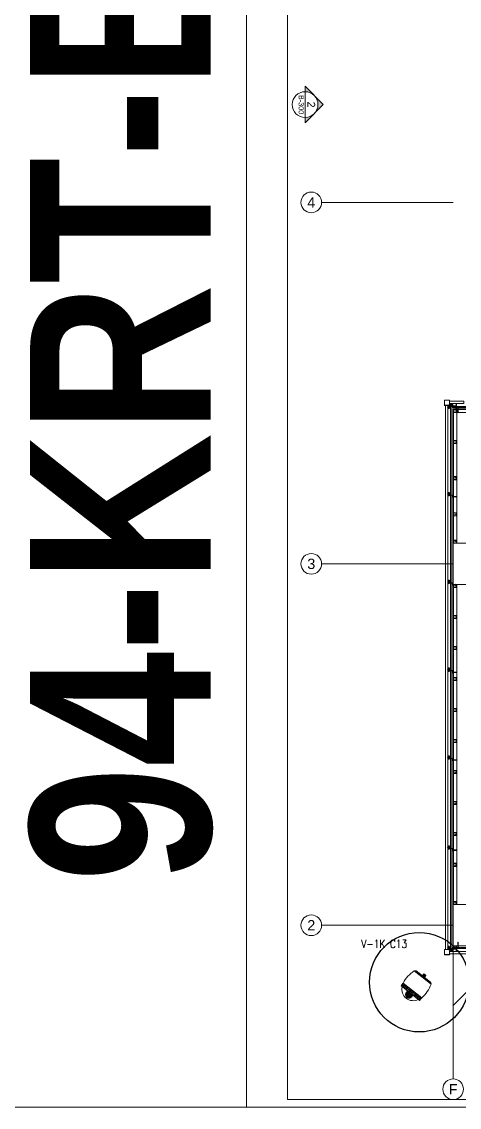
# Model space of a CAD drawing. Extents: x -1073 to 35213, y -1180 to 6950.
# Drawn here: x 6560 to 7408, y 0 to 2103 of the extents above; entities that cross this region are included whole.
import ezdxf
from ezdxf.enums import TextEntityAlignment as Align

# ---------------------------------------------------------------- set-up
doc = ezdxf.new("R2010")
doc.units = 0
doc.header["$LTSCALE"] = 25
doc.layers.get('0').update_dxf_attribs({"color": 9, "lineweight": 9})
for name, color, linetype, lineweight in [('01', 9, 'Continuous', 9), ('06D', 9, 'Continuous', 9), ('10', 9, 'Continuous', 9), ('10A', 9, 'Continuous', 9), ('11', 9, 'Continuous', 9), ('21', 9, 'Continuous', 9), ('24', 9, 'Continuous', 9), ('33', 9, 'BATTING', 9), ('40A', 9, 'Continuous', 9), ('E-AŞAĞIDAN GELİP YUKARIYA GİDEN HAT', 7, 'Continuous', 30), ('E-DAHİLİ SPEED DOME', 7, 'Continuous', 30), ('E-HARİCİ KAMERA', 7, 'Continuous', 30), ('E-YAZI', 7, 'Continuous', 30)]:
    doc.layers.add(name, color=color, linetype=linetype, lineweight=lineweight)
doc.styles.add('Arial', font='arial.ttf', dxfattribs={"height": 2.5})
doc.styles.add('E-YAZI', font='txttw.shx')
doc.styles.add('MuuM_TEXT-BOLD', font='ARIALNB.TTF')
doc.linetypes.add('BATTING', pattern='A,0.0001,-0.1,[134,ltypeshp.shx,S=0.1,R=0,X=-0.1,Y=0],-0.2,[134,ltypeshp.shx,S=0.1,R=180,X=0.1,Y=0],-0.1', length=0.4001)

# ---------------------------------------------------------------- blocks, each defined once
blk = doc.blocks.new('p-kolon-80x80-vw')
at = {"layer": '01'}
blk.add_lwpolyline([(-40, -40), (-40, 40), (40, 40), (40, -40)], close=True, dxfattribs=at)
blk = doc.blocks.new('cxvxv')
for p, q in [((-21988.4, 8561, 0), (-21988.4, 8560.3, 0)), ((-21988.4, 8560.3, 0), (-21986.6, 8560.3, 0)), ((-21986.9, 8561.1, 0), (-21988.2, 8561.1, 0)), ((-21988, 8561.2, 0), (-21987, 8561.3, 0)), ((-21988, 8561.3, 0), (-21988, 8561.3, 0)), ((-21988, 8561.2, 0), (-21988, 8561.3, 0)), ((-21988, 8561.3, 0), (-21987.9, 8561.3, 0)), ((-21988, 8561.1, 0), (-21987, 8561.2, 0)), ((-21988, 8561.1, 0), (-21988, 8561.2, 0)), ((-21988, 8561.2, 0), (-21988, 8561.2, 0)), ((-21988, 8561.1, 0), (-21988, 8561.1, 0)), ((-21988, 8561.1, 0), (-21988, 8561.1, 0)), ((-21988, 8561.1, 0), (-21988, 8561.1, 0)), ((-21988, 8561, 0), (-21988, 8560.3, 0)), ((-21988, 8560.3, 0), (-21987, 8560.3, 0)), ((-21988, 8560.3, 0), (-21988, 8560.3, 0)), ((-21988, 8560.1, 0), (-21988, 8555.6, 0)), ((-21987.5, 8561.3, 0), (-21987.9, 8561.3, 0)), ((-21987.7, 8561, 0), (-21987.7, 8561.1, 0)), ((-21987.7, 8561.1, 0), (-21987.7, 8561.1, 0)), ((-21987.5, 8561.3, 0), (-21987.1, 8561.3, 0)), ((-21987.1, 8561.3, 0), (-21987.1, 8561.2, 0)), ((-21987, 8561.3, 0), (-21987.1, 8561.3, 0)), ((-21987.1, 8561.3, 0), (-21987, 8561.3, 0)), ((-21987, 8561.3, 0), (-21987.1, 8561.3, 0)), ((-21987, 8561.3, 0), (-21987.1, 8561.3, 0)), ((-21987.1, 8561.2, 0), (-21987, 8561.2, 0)), ((-21987, 8561.2, 0), (-21987.1, 8561.2, 0)), ((-21987.1, 8561.2, 0), (-21987.1, 8561.1, 0)), ((-21987.1, 8561.1, 0), (-21987, 8561.1, 0)), ((-21987.1, 8560.6, 0), (-21987.1, 8561, 0)), ((-21987.1, 8560.6, 0), (-21987.1, 8560.3, 0)), ((-21987.1, 8560.3, 0), (-21987.1, 8560.3, 0)), ((-21987.1, 8555.6, 0), (-21987.1, 8560.1, 0)), ((-21987, 8560.3, 0), (-21987, 8560.3, 0)), ((-21987, 8555.6, 0), (-21987, 8560.1, 0)), ((-21986.6, 8560.3, 0), (-21986.6, 8561, 0)), ((-21988.4, 8555.4, 0), (-21986.6, 8555.4, 0)), ((-21988.4, 8554.7, 0), (-21988.4, 8555.4, 0)), ((-21986.9, 8554.7, 0), (-21988.2, 8554.7, 0)), ((-21988, 8555.4, 0), (-21987, 8555.4, 0)), ((-21988, 8554.7, 0), (-21988, 8555.4, 0)), ((-21988, 8555.4, 0), (-21988, 8555.4, 0)), ((-21987.1, 8555.1, 0), (-21987.1, 8555.4, 0)), ((-21987.1, 8555.4, 0), (-21987.1, 8555.4, 0)), ((-21987.1, 8555.1, 0), (-21987.1, 8554.7, 0)), ((-21987, 8555.4, 0), (-21987, 8555.4, 0)), ((-21986.6, 8555.4, 0), (-21986.6, 8554.7, 0))]:
    blk.add_line(p, q)
at = {"elevation": 0}
for points in [[(-21986.3, 8560.1), (-21988.7, 8560.1), (-21988.7, 8560.3), (-21986.3, 8560.3)], [(-21986.3, 8555.6), (-21988.7, 8555.6), (-21988.7, 8555.4), (-21986.3, 8555.4)]]:
    blk.add_lwpolyline(points, close=True, dxfattribs=at)
for points in [[(-21988, 8560.3), (-21988, 8560.3)], [(-21988, 8560.1), (-21988, 8555.6)], [(-21988, 8555.4), (-21988, 8555.4)]]:
    blk.add_lwpolyline(points, dxfattribs=at)
for centre, radius, start, end in [((-21988.2, 8560.8, 0), 0.315, 45.8497, 134.1503), ((-21987.5, 8560, 0), 1.12, 66.8701, 113.1299), ((-21987.5, 8560, 0), 1.12, 66.8701, 113.1299), ((-21986.9, 8560.8, 0), 0.313, 45.449, 134.551), ((-21988.2, 8555, 0), 0.315, 225.8497, 314.1503), ((-21987.5, 8555.8, 0), 1.12, 246.8701, 293.1299), ((-21987.5, 8555.8, 0), 1.12, 246.8701, 293.1299), ((-21986.9, 8555, 0), 0.313, 225.449, 314.551)]:
    blk.add_arc(centre, radius, start, end)
blk = doc.blocks.new('VIDA')
for p, q in [((-18072, 6524), (-18070, 6525)), ((-18072, 6524), (-18072, 6524)), ((-18072, 6524), (-18072, 6524)), ((-18070, 6523), (-18072, 6524)), ((-18070, 6525), (-18071, 6523)), ((-18071, 6523), (-18070, 6525)), ((-18070, 6523), (-18069, 6525)), ((-18070, 6525), (-18070, 6525)), ((-18070, 6525), (-18070, 6524)), ((-18070, 6524), (-18070, 6525)), ((-18070, 6525), (-18070, 6525)), ((-18070, 6525), (-18070, 6525)), ((-18070, 6525), (-18069, 6525)), ((-18070, 6524), (-18070, 6524)), ((-18069, 6522), (-18070, 6523)), ((-18070, 6523), (-18070, 6523)), ((-18069, 6523), (-18068, 6525)), ((-18069, 6522), (-18069, 6525)), ((-18069, 6525), (-18069, 6522)), ((-18069, 6525), (-18069, 6525)), ((-18069, 6525), (-18069, 6525)), ((-18069, 6525), (-18069, 6525)), ((-18069, 6525), (-18069, 6525)), ((-18069, 6525), (-18068, 6525)), ((-18069, 6523), (-18069, 6522)), ((-18068, 6522), (-18069, 6523)), ((-18069, 6523), (-18069, 6523)), ((-18069, 6522), (-18069, 6522)), ((-18067, 6525), (-18068, 6522)), ((-18068, 6523), (-18067, 6525)), ((-18068, 6525), (-18068, 6523)), ((-18068, 6522), (-18068, 6525)), ((-18068, 6525), (-18068, 6525)), ((-18068, 6525), (-18068, 6522)), ((-18068, 6525), (-18068, 6525)), ((-18068, 6525), (-18068, 6525)), ((-18068, 6525), (-18067, 6525)), ((-18068, 6523), (-18068, 6522)), ((-18068, 6522), (-18068, 6523)), ((-18068, 6523), (-18068, 6523)), ((-18068, 6523), (-18068, 6522)), ((-18067, 6522), (-18068, 6522)), ((-18068, 6522), (-18068, 6522)), ((-18066, 6525), (-18067, 6525)), ((-18067, 6523), (-18066, 6525)), ((-18066, 6525), (-18067, 6522)), ((-18067, 6525), (-18067, 6523)), ((-18067, 6522), (-18067, 6525)), ((-18067, 6525), (-18067, 6525)), ((-18067, 6525), (-18067, 6525)), ((-18067, 6525), (-18067, 6525)), ((-18067, 6522), (-18067, 6523)), ((-18067, 6523), (-18067, 6522)), ((-18067, 6523), (-18067, 6523)), ((-18067, 6523), (-18067, 6522)), ((-18066, 6522), (-18067, 6522)), ((-18066, 6525), (-18066, 6525)), ((-18066, 6525), (-18066, 6525)), ((-18066, 6525), (-18066, 6525)), ((-18066, 6525), (-18066, 6523)), ((-18066, 6522), (-18066, 6525)), ((-18065, 6525), (-18066, 6522)), ((-18066, 6523), (-18065, 6525)), ((-18066, 6525), (-18065, 6525)), ((-18066, 6523), (-18066, 6523)), ((-18066, 6523), (-18066, 6522)), ((-18066, 6523), (-18066, 6522)), ((-18066, 6522), (-18066, 6523)), ((-18065, 6522), (-18066, 6522)), ((-18065, 6525), (-18065, 6523)), ((-18065, 6522), (-18065, 6525)), ((-18065, 6525), (-18065, 6525)), ((-18065, 6525), (-18065, 6525)), ((-18065, 6525), (-18065, 6525)), ((-18065, 6525), (-18064, 6525)), ((-18065, 6523), (-18064, 6525)), ((-18064, 6525), (-18065, 6522)), ((-18065, 6522), (-18064, 6525)), ((-18065, 6523), (-18065, 6522)), ((-18065, 6523), (-18065, 6523)), ((-18065, 6523), (-18065, 6522)), ((-18065, 6522), (-18065, 6523)), ((-18064, 6523), (-18065, 6522)), ((-18064, 6523), (-18065, 6522)), ((-18065, 6522), (-18065, 6522)), ((-18064, 6525), (-18064, 6525)), ((-18064, 6525), (-18064, 6525)), ((-18064, 6525), (-18064, 6525)), ((-18064, 6525), (-18064, 6523)), ((-18064, 6522), (-18062, 6525)), ((-18062, 6525), (-18064, 6522)), ((-18064, 6523), (-18062, 6525)), ((-18062, 6525), (-18064, 6525)), ((-18064, 6523), (-18064, 6523)), ((-18062, 6523), (-18064, 6522)), ((-18062, 6523), (-18064, 6522)), ((-18064, 6522), (-18064, 6523)), ((-18064, 6522), (-18064, 6522)), ((-18063, 6522), (-18062, 6525)), ((-18061, 6525), (-18063, 6523)), ((-18062, 6525), (-18063, 6525)), ((-18062, 6523), (-18063, 6522)), ((-18063, 6522), (-18061, 6523)), ((-18062, 6523), (-18063, 6522)), ((-18063, 6523), (-18061, 6523)), ((-18063, 6522), (-18061, 6522)), ((-18062, 6525), (-18061, 6525)), ((-18062, 6525), (-18062, 6525)), ((-18062, 6525), (-18062, 6525)), ((-18062, 6525), (-18062, 6525)), ((-18061, 6525), (-18062, 6525)), ((-18062, 6523), (-18061, 6525)), ((-18061, 6525), (-18062, 6522)), ((-18062, 6522), (-18061, 6525)), ((-18061, 6523), (-18062, 6525)), ((-18062, 6525), (-18061, 6522)), ((-18062, 6525), (-18062, 6523)), ((-18062, 6525), (-18062, 6525)), ((-18062, 6525), (-18061, 6525)), ((-18062, 6523), (-18062, 6523)), ((-18062, 6522), (-18062, 6523)), ((-18061, 6523), (-18062, 6522)), ((-18061, 6523), (-18062, 6522)), ((-18062, 6522), (-18062, 6522)), ((-18061, 6525), (-18060, 6525)), ((-18061, 6525), (-18061, 6525)), ((-18061, 6525), (-18061, 6525)), ((-18061, 6525), (-18061, 6525)), ((-18061, 6525), (-18061, 6523)), ((-18061, 6522), (-18060, 6525)), ((-18060, 6525), (-18061, 6522)), ((-18061, 6523), (-18060, 6525)), ((-18061, 6523), (-18061, 6523)), ((-18060, 6523), (-18061, 6522)), ((-18060, 6523), (-18061, 6522)), ((-18061, 6522), (-18061, 6523)), ((-18061, 6522), (-18061, 6522)), ((-18060, 6525), (-18060, 6525)), ((-18060, 6525), (-18060, 6525)), ((-18060, 6525), (-18060, 6525)), ((-18060, 6525), (-18060, 6525)), ((-18060, 6525), (-18060, 6523)), ((-18060, 6523), (-18060, 6525)), ((-18059, 6525), (-18060, 6522)), ((-18060, 6522), (-18059, 6525)), ((-18060, 6525), (-18059, 6525)), ((-18059, 6524), (-18060, 6523)), ((-18060, 6522), (-18060, 6523)), ((-18060, 6523), (-18060, 6522)), ((-18060, 6523), (-18060, 6522)), ((-18060, 6523), (-18060, 6523)), ((-18060, 6523), (-18059, 6523)), ((-18060, 6522), (-18060, 6522)), ((-18058, 6527), (-18059, 6527)), ((-18059, 6521), (-18059, 6527)), ((-18059, 6525), (-18059, 6525)), ((-18058, 6521), (-18059, 6521))]:
    blk.add_line(p, q)
for points in [[(-18069, 6525), (-18069, 6523)], [(-18057, 6524), (-18057, 6524), (-18057, 6524), (-18057, 6523)]]:
    blk.add_lwpolyline(points)
for start, end in [(7.5095, 35.2427), (324.7573, 352.4905)]:
    blk.add_arc((-18062, 6524), 5.21, start, end)
blk = doc.blocks.new('çelik dübel')
at = {"ltscale": 7}
for p, q in [((-87, -2), (-85, 2)), ((-85, -6), (-85, 2)), ((-68, 2), (-85, 2)), ((-75, -6), (-75, 2)), ((-70, -6), (-70, 2)), ((-68, 3), (-58, 2)), ((-68, -7), (-68, 3)), ((-58, -6), (-58, 2)), ((-53, 2), (-58, 2)), ((-8, 2), (-58, 2)), ((-53, -6), (-53, 2)), ((-25, -6), (-25, 2)), ((-25, -6), (-24, 2)), ((-23, -6), (-22, 2)), ((-21, -6), (-20, 2)), ((-19, -6), (-18, 2)), ((-17, -6), (-16, 2)), ((-85, -6), (-87, -2)), ((-68, -6), (-85, -6)), ((-68, -7), (-58, -6)), ((-53, -5), (-58, -5)), ((-8, -6), (-58, -6))]:
    blk.add_line(p, q, dxfattribs=at)
for p, q in [((-15, -6), (-14, 2)), ((-13, -6), (-12, 2)), ((-11, -6), (-10, 1)), ((-10, -9), (-10, 5)), ((-9, 5), (-10, 5)), ((-10, 3), (-10, 5)), ((-9, -9), (-9, 5)), ((-8, 2), (-8, 3)), ((-8, -4), (-8, 0)), ((-5, 4), (-7, 4)), ((-5, 1), (-7, 1)), ((-4, 2), (-4, 3)), ((-1, 2), (-4, 2)), ((-4, -4), (-4, 0)), ((-3, -6), (-2, 2)), ((-1, -6), (0, 1)), ((0, -5), (0, 1)), ((-10, -7), (-10, -9)), ((-9, -9), (-10, -9)), ((-8, -6), (-8, -7)), ((-5, -5), (-7, -5)), ((-5, -8), (-7, -8)), ((-4, -6), (-4, -7)), ((-1, -6), (-4, -6))]:
    blk.add_line(p, q)
for points in [[(-68, 1), (-67, 0), (-67, 0), (-67, 0), (-66, -1), (-66, -1), (-66, -2), (-65, -2), (-65, -3), (-65, -3), (-65, -3), (-65, -3), (-64, -4), (-64, -4), (-64, -3), (-64, -3), (-63, -3), (-63, -3), (-63, -3), (-63, -2), (-62, -2), (-62, -2), (-62, -1), (-62, -1), (-61, -1), (-61, -1), (-61, -1), (-61, 0), (-61, 0), (-60, -1), (-60, -1), (-60, -1), (-60, -1), (-60, -1), (-60, -2), (-59, -2), (-59, -3), (-59, -3), (-59, -3), (-58, -3), (-58, -3)], [(-68, 0), (-68, 0), (-68, 0), (-68, -1), (-68, -1), (-68, -1), (-68, -1), (-68, -1), (-68, -1), (-68, -1), (-68, -1), (-68, -1), (-67, -1), (-67, -1), (-67, -1), (-67, -1), (-67, -1), (-67, -1), (-67, -1), (-67, -1), (-67, -1), (-67, -1), (-67, -1), (-67, -1), (-67, -1), (-67, -1), (-67, -1), (-67, -2), (-67, -2), (-67, -2), (-67, -2), (-67, -2), (-67, -2), (-67, -2), (-67, -2), (-67, -2), (-67, -2), (-67, -2), (-67, -2), (-67, -2), (-67, -2), (-67, -2), (-67, -2), (-66, -2), (-66, -3), (-66, -3), (-66, -3), (-66, -3), (-66, -3), (-66, -3), (-66, -3), (-66, -3), (-66, -3), (-66, -3), (-66, -3), (-66, -3), (-66, -3), (-66, -3), (-66, -3), (-66, -3), (-66, -3), (-66, -4), (-66, -4), (-66, -4), (-66, -4), (-66, -4), (-66, -4), (-66, -4), (-66, -4), (-66, -4), (-66, -4), (-66, -4), (-65, -4), (-65, -4), (-65, -4), (-65, -4), (-65, -4), (-65, -4), (-65, -4), (-65, -4), (-65, -4), (-65, -4), (-65, -4), (-65, -4), (-65, -4), (-65, -4), (-65, -5), (-65, -5), (-65, -5), (-64, -5), (-64, -5), (-64, -5), (-64, -5), (-64, -5), (-64, -5), (-64, -5), (-64, -5), (-64, -5), (-64, -5), (-64, -4), (-64, -4), (-64, -4), (-64, -4), (-64, -4), (-64, -4), (-63, -4), (-63, -4), (-63, -4), (-63, -4), (-63, -4), (-63, -4), (-63, -4), (-63, -4), (-63, -4), (-63, -4), (-63, -4), (-63, -4), (-63, -4), (-63, -4), (-63, -4), (-63, -4), (-63, -4), (-63, -4), (-63, -4), (-63, -4), (-63, -4), (-63, -4), (-63, -4), (-63, -4), (-62, -4), (-62, -4), (-62, -3), (-62, -3), (-62, -3), (-62, -3), (-62, -3), (-62, -3), (-62, -3), (-62, -3), (-62, -3), (-62, -3), (-62, -3), (-62, -3), (-62, -3), (-62, -3), (-62, -3), (-62, -3), (-62, -3), (-62, -3), (-62, -3), (-62, -3), (-62, -3), (-62, -3), (-62, -3), (-62, -3), (-62, -3), (-62, -2), (-61, -2), (-61, -2), (-61, -2), (-61, -2), (-61, -2), (-61, -2), (-61, -2), (-61, -2), (-61, -2), (-61, -2), (-61, -2), (-61, -2), (-61, -2), (-61, -2), (-61, -2), (-61, -2), (-61, -2), (-61, -2), (-61, -2), (-61, -2), (-61, -2), (-61, -2), (-61, -2), (-61, -2), (-61, -2), (-61, -2), (-61, -2), (-61, -2), (-61, -2), (-61, -2), (-61, -2), (-61, -2), (-61, -2), (-61, -2), (-61, -2), (-61, -2), (-61, -2), (-61, -2), (-61, -2), (-61, -2), (-61, -2), (-61, -2), (-61, -2), (-60, -2), (-60, -2), (-60, -2), (-60, -2), (-60, -3), (-60, -3), (-60, -3), (-60, -3), (-60, -3), (-60, -3), (-60, -3), (-60, -3), (-60, -3), (-60, -3), (-60, -3), (-60, -3), (-60, -3), (-60, -3), (-60, -3), (-60, -3), (-60, -3), (-60, -3), (-60, -4), (-60, -4), (-60, -4), (-60, -4), (-60, -4), (-60, -4), (-59, -4), (-59, -4), (-59, -4), (-59, -4), (-59, -4), (-59, -4), (-59, -4), (-59, -4), (-59, -4), (-59, -4), (-58, -4), (-58, -4), (-58, -5)]]:
    blk.add_lwpolyline(points)
for centre, start, end in [((-7, 3), 90, 180), ((-7, 2), 180, 270), ((-7, 0), 90, 180), ((-5, 3), 0, 90), ((-5, 2), 270, 0), ((-5, 0), 0, 90), ((-1, 1), 0, 90), ((-7, -4), 180, 270), ((-7, -6), 90, 180), ((-7, -7), 180, 270), ((-5, -4), 270, 0), ((-5, -6), 0, 90), ((-5, -7), 270, 0), ((-1, -5), 270, 0)]:
    blk.add_arc(centre, 1, start, end)
blk = doc.blocks.new('kjdol')
at = {"elevation": -249.8}
for points in [[(77398, 60089.9), (77398, 60085.9), (77394, 60085.9), (77394, 60089.9)], [(77397.8, 60089.7), (77397.8, 60086.1), (77394.2, 60086.1), (77394.2, 60089.7)]]:
    blk.add_lwpolyline(points, close=True, dxfattribs=at)
at = {"ltscale": 10, "elevation": -278.9}
blk.add_lwpolyline([(77394.1, 60089.9), (77403.3, 60089.9, 0.460237), (77404.2, 60090.8), (77404.2, 60094.9), (77403.8, 60094.9), (77403.8, 60091.3, -0.414214), (77402.8, 60090.3), (77394.1, 60090.3)], format="xyb", close=True, dxfattribs=at)
blk.add_blockref('cxvxv', (99383.5, 51530.1, -249.8))
at = {"extrusion": (0, 0, -1), "xscale": 0.1000000000058208, "yscale": 0.1000000000058208, "zscale": -0.0999999999999091}
blk.add_blockref('çelik dübel', (-77402.7, 60093.4, 459.2), dxfattribs=at)
at = {"xscale": 0.1000000000058208, "yscale": 0.1000000000058208, "zscale": 0.1000000000058208, "rotation": 180}
blk.add_blockref('VIDA', (75587.8, 60740.3, -249.8), dxfattribs=at)
blk = doc.blocks.new('0_exteriorelevation1')
h = blk.add_hatch(color=256)
h.paths.add_polyline_path([(7.07, 0), (0, 7.07), (-7.07, 0)])
h.paths.add_polyline_path([(5, 0, 1), (-5, 0)], flags=16)
blk.add_lwpolyline([(7.07, 0), (0, 7.07), (-7.07, 0), (7.07, 0)])
blk.add_lwpolyline([(7.07, 0), (0, 7.07), (-7.07, 0), (7.07, 0)])
blk.add_circle((0, 0), 5)
at = {"style": 'Arial'}
blk.add_attdef('KESITADI', text='', height=3, dxfattribs=at).set_placement((0, 0), align=Align.BOTTOM_CENTER)
blk.add_attdef('PAFTAADI', text='', height=2, dxfattribs=at).set_placement((0, -0.5), align=Align.TOP_CENTER)
blk = doc.blocks.new('prf-60x60')
for points in [[(-2.5, -6), (2.5, -6, 0.414214), (3, -5.5), (3, -0.5, 0.414214), (2.5, 0), (-2.5, 0, 0.414214), (-3, -0.5), (-3, -5.5, 0.414214)], [(-2.5, -5.7), (2.5, -5.7, 0.414214), (2.7, -5.5), (2.7, -0.5, 0.414214), (2.5, -0.3), (-2.5, -0.3, 0.414214), (-2.7, -0.5), (-2.7, -5.5, 0.414214)]]:
    blk.add_lwpolyline(points, format="xyb", close=True)
at = {"color": 252}
blk.add_point((0, -3), dxfattribs=at)
blk = doc.blocks.new('0_aks')
at = {"linetype": 'Continuous'}
blk.add_circle((0, 0), 2, dxfattribs=at)
at = {"style": 'Arial'}
blk.add_attdef('AKS', text='', height=2, dxfattribs=at).set_placement((0, 0), align=Align.MIDDLE_CENTER)
blk = doc.blocks.new('p-aks_vw')
at = {"layer": '24', "ltscale": 2}
for points in [[(-255, 1440), (0, 1440)], [(-255, 740), (0, 740)], [(-255, 40), (0, 40)], [(0, 40), (0, -257.5)]]:
    blk.add_lwpolyline(points, dxfattribs=at)
at = {"layer": '24', "xscale": 10, "yscale": 10, "zscale": 10}
for p, values in [((-275, 1440), {'AKS': '4'}), ((-275, 740), {'AKS': '3'}), ((-275, 40), {'AKS': '2'}), ((0, -277.5), {'AKS': 'F'})]:
    blk.add_blockref('0_aks', p, dxfattribs=at).add_auto_attribs(values)
blk = doc.blocks.new('E-DAHİLİ SPEED DOME KAMERA (HAREKETLİ)')
at = {"layer": 'E-DAHİLİ SPEED DOME', "lineweight": 15}
blk.add_hatch(color=5, dxfattribs=at).paths.add_polyline_path([(0.77, -4.93, 0.114875), (0.69, -4.58), (-0.72, -4.58, 0.114346), (-0.8, -4.93, 1)])
at = {"layer": 'E-DAHİLİ SPEED DOME', "color": 5, "lineweight": 15}
for p, q in [((-0.26, 0), (-0.26, -0.46)), ((0, 0), (-0.26, 0)), ((0, 0), (0.26, 0)), ((-2.08, -0.71), (2.08, -0.71)), ((-2, -0.64), (2, -0.64)), ((-1.86, -0.54), (-1.74, -0.54)), ((-1.77, -0.46), (1.77, -0.46)), ((-1.74, -0.54), (1.74, -0.54)), ((0, -0.08), (-0.26, -0.08)), ((0, -0.17), (-0.26, -0.17)), ((0, -0.25), (-0.26, -0.25)), ((0, -0.33), (-0.26, -0.33)), ((0, -0.42), (-0.26, -0.42)), ((0, -0.08), (0.26, -0.08)), ((0, -0.17), (0.26, -0.17)), ((0, -0.25), (0.26, -0.25)), ((0, -0.33), (0.26, -0.33)), ((0, -0.42), (0.26, -0.42)), ((0.26, 0), (0.26, -0.46)), ((1.86, -0.54), (1.74, -0.54)), ((-2.32, -3.91), (2.32, -3.92)), ((-2.12, -4.29), (-2.12, -3.91)), ((-2.12, -4.58), (-2.12, -3.91)), ((-2.09, -4.29), (-2.09, -3.91)), ((-2.09, -4.58), (-2.09, -3.91)), ((-1.84, -4.29), (-1.84, -3.91)), ((-1.84, -4.58), (-1.84, -3.91)), ((-1.81, -4.29), (-1.81, -3.91)), ((-1.81, -4.58), (-1.81, -3.91)), ((-1.56, -4.29), (-1.56, -3.91)), ((-1.56, -4.58), (-1.56, -3.91)), ((-1.53, -4.29), (-1.53, -3.91)), ((-1.53, -4.58), (-1.53, -3.91)), ((-1.28, -4.29), (-1.28, -3.91)), ((-1.28, -4.58), (-1.28, -3.91)), ((-1.25, -4.29), (-1.25, -3.91)), ((-1.25, -4.58), (-1.25, -3.91)), ((-1.01, -4.29), (-1.01, -3.91)), ((-1.01, -4.58), (-1.01, -3.91)), ((-0.98, -4.29), (-0.98, -3.91)), ((-0.98, -4.58), (-0.98, -3.91)), ((-0.72, -4.29), (-0.72, -3.91)), ((-0.72, -4.58), (-0.72, -3.91)), ((-0.69, -4.29), (-0.69, -3.91)), ((-0.69, -4.58), (-0.69, -3.91)), ((-0.44, -4.29), (-0.44, -3.91)), ((-0.44, -4.58), (-0.44, -3.91)), ((-0.41, -4.29), (-0.41, -3.91)), ((-0.41, -4.58), (-0.41, -3.91)), ((-0.16, -4.29), (-0.16, -3.91)), ((-0.16, -4.58), (-0.16, -3.91)), ((-0.13, -4.29), (-0.13, -3.91)), ((-0.13, -4.58), (-0.13, -3.91)), ((0.13, -4.29), (0.13, -3.92)), ((0.13, -4.58), (0.13, -3.91)), ((0.15, -4.29), (0.16, -3.92)), ((0.15, -4.58), (0.16, -3.91)), ((0.41, -4.29), (0.41, -3.92)), ((0.41, -4.58), (0.41, -3.91)), ((0.43, -4.29), (0.44, -3.92)), ((0.43, -4.58), (0.44, -3.91)), ((0.69, -4.58), (0.69, -3.91)), ((0.69, -4.29), (0.69, -3.92)), ((0.71, -4.58), (0.72, -3.91)), ((0.71, -4.29), (0.72, -3.92)), ((0.98, -4.58), (0.98, -3.91)), ((0.98, -4.29), (0.98, -3.92)), ((1.01, -4.58), (1.01, -3.91)), ((1.01, -4.29), (1.01, -3.92)), ((1.25, -4.58), (1.25, -3.91)), ((1.25, -4.29), (1.25, -3.92)), ((1.27, -4.58), (1.27, -3.91)), ((1.27, -4.29), (1.27, -3.92)), ((1.53, -4.58), (1.53, -3.91)), ((1.53, -4.29), (1.53, -3.92)), ((1.55, -4.58), (1.55, -3.91)), ((1.55, -4.29), (1.55, -3.92)), ((1.81, -4.58), (1.81, -3.91)), ((1.81, -4.29), (1.81, -3.92)), ((1.83, -4.58), (1.83, -3.91)), ((1.83, -4.29), (1.83, -3.92)), ((2.09, -4.58), (2.09, -3.91)), ((2.09, -4.3), (2.09, -3.92)), ((2.11, -4.58), (2.11, -3.91)), ((2.11, -4.3), (2.11, -3.92)), ((-2.25, -4.58), (2.25, -4.58))]:
    blk.add_line(p, q, dxfattribs=at)
for centre, radius, start, end in [((4.75, -2.84), 7.15, 162.6726, 188.6391), ((-1.95, -0.78), 0.148, 112.0065, 152.1591), ((-1.72, -0.98), 0.435, 92.3606, 129.6118), ((-1.08, -1.28), 1.07, 130.1476, 136.6157), ((1.72, -0.98), 0.435, 50.3313, 87.5824), ((1.08, -1.28), 1.07, 43.3274, 49.7954), ((1.95, -0.78), 0.148, 27.7839, 67.9366), ((-4.75, -2.83), 7.15, 351.304, 17.2704), ((10.56, -2.93), 12.92, 184.3349, 187.3377), ((10.6, -2.93), 12.92, 184.354, 187.3375), ((-10.61, -2.92), 12.92, 352.6245, 355.6081), ((-10.56, -2.92), 12.92, 352.6245, 355.6081), ((-0.02, -3.65), 2.2, 205.1602, 334.9025)]:
    blk.add_arc(centre, radius, start, end, dxfattribs=at)

msp = doc.modelspace()

# ---------------------------------------------------------------- linework, layer by layer
at = {"layer": '06D'}
for points in [[(12297.51, 207.5), (11450.84, 207.5), (11450.84, 307.5), (7390.84, 307.5), (7390.84, 1357.5), (9790.84, 1357.5), (9790.84, 3897.5), (11450.84, 3897.5), (11450.84, 3997.5), (12297.51, 3997.5)], [(9795.84, 1345.5), (7402.84, 1345.5), (7402.84, 1092.5)], [(7402.84, 392.5), (7402.84, 1012.5)]]:
    msp.add_lwpolyline(points, dxfattribs=at)
at = {"layer": '10'}
for points in [[(7385.54, 1358.73), (7400.84, 1358.73, -0.4602373), (7401.74, 1357.83), (7401.74, 1353.73), (7401.34, 1353.73), (7401.34, 1357.33, 0.4142136), (7400.34, 1358.33), (7385.54, 1358.33)], [(7401.74, 1363), (7401.74, 1353.4, 0.4602373), (7402.64, 1352.5), (7406.74, 1352.5), (7406.74, 1352.9), (7403.14, 1352.9, -0.4142136), (7402.14, 1353.9), (7402.14, 1363)], [(7385.54, 306.2), (7400.84, 306.2, 0.4602373), (7401.74, 307.1), (7401.74, 311.2), (7401.34, 311.2), (7401.34, 307.6, -0.4142136), (7400.34, 306.6), (7385.54, 306.6)], [(7401.74, 302), (7401.74, 311.6, -0.4602373), (7402.64, 312.5), (7406.74, 312.5), (7406.74, 312.1), (7403.14, 312.1, 0.4142136), (7402.14, 311.1), (7402.14, 302)]]:
    msp.add_lwpolyline(points, format="xyb", close=True, dxfattribs=at)
for points in [[(7389.54, 1354.33), (7389.54, 1358.33), (7385.54, 1358.33), (7385.54, 1354.33)], [(7389.34, 1354.53), (7389.34, 1358.13), (7385.74, 1358.13), (7385.74, 1354.53)], [(7393.39, 1358.8), (7389.39, 1358.8), (7389.39, 1362.8), (7393.39, 1362.8)], [(7393.19, 1359), (7389.59, 1359), (7389.59, 1362.6), (7393.19, 1362.6)], [(7389.54, 310.6), (7389.54, 306.6), (7385.54, 306.6), (7385.54, 310.6)], [(7389.34, 310.4), (7389.34, 306.8), (7385.74, 306.8), (7385.74, 310.4)], [(7393.75, 306.2), (7389.75, 306.2), (7389.75, 302.2), (7393.75, 302.2)], [(7393.55, 306), (7389.95, 306), (7389.94, 302.4), (7393.54, 302.4)]]:
    msp.add_lwpolyline(points, close=True, dxfattribs=at)
at = {"layer": '10A'}
for points in [[(7379.04, 1359.7), (7385.54, 1359.7), (7385.54, 1354.33), (7385.34, 1354.33), (7385.34, 1359.5), (7378.84, 1359.5), (7378.84, 1369.5), (7388.84, 1369.5), (7388.84, 1363), (7393.39, 1363), (7393.39, 1362.8), (7388.64, 1362.8), (7388.64, 1369.3), (7379.04, 1369.3), (7379.04, 1358.73)], [(7416.59, 1367.5), (7389.09, 1367.5), (7389.09, 1363), (7416.59, 1363), (7416.59, 1367.5)], [(7380.84, 1359.25), (7380.84, 305.75), (7385.34, 305.75), (7385.34, 1359.25), (7380.84, 1359.25)], [(7379.04, 305.3), (7385.54, 305.3), (7385.54, 310.6), (7385.34, 310.6), (7385.34, 305.5), (7378.84, 305.5), (7378.84, 295.5), (7388.84, 295.5), (7388.84, 302), (7393.75, 302), (7393.75, 302.2), (7388.64, 302.2), (7388.64, 295.7), (7379.04, 295.7), (7379.04, 305.3)], [(7388.84, 297.5), (10736.47, 297.5), (10736.47, 302), (7388.84, 302), (7388.84, 297.5)]]:
    msp.add_lwpolyline(points, dxfattribs=at)
at = {"layer": '11'}
for points in [[(9795.84, 1352.5), (7395.84, 1352.5), (7395.84, 1092.5)], [(9795.84, 1351.5), (7396.84, 1351.5), (7396.84, 1092.5)], [(7395.84, 392.5), (7395.84, 1012.5)], [(7396.84, 392.5), (7396.84, 1012.5)]]:
    msp.add_lwpolyline(points, dxfattribs=at)
at = {"layer": '33', "ltscale": 0.2}
for points in [[(7405.14, 1355), (9793.34, 1355), (9793.26, 1714.5)], [(7426.54, 1355), (7393.34, 1355), (7393.34, 309.78), (10594.54, 309.78)]]:
    msp.add_lwpolyline(points, dxfattribs=at)
at = {"layer": '40A'}
for points in [[(6995, 0), (0, 0), (0, 4205), (6995, 4205)], [(13990, 0), (6995, 0), (6995, 4205), (13990, 4205)], [(7075, 4190), (13450.06, 4190), (13450.06, 15), (7075, 15)]]:
    msp.add_lwpolyline(points, close=True, dxfattribs=at)
at = {"layer": 'E-AŞAĞIDAN GELİP YUKARIYA GİDEN HAT', "color": 3, "linetype": 'Continuous'}
msp.add_line((7433.36, 234.71), (7396.28, 197.65), dxfattribs=at)
at = {"layer": 'E-HARİCİ KAMERA', "color": 5}
msp.add_circle((7330.21, 242.22), 96.37, dxfattribs=at)

# ---------------------------------------------------------------- block references
for p in [(7435.84, 1052.5), (7435.84, 352.5)]:
    msp.add_blockref('p-kolon-80x80-vw', p)
at = {"layer": '10', "yscale": 0.1000000000058208}
for p, xscale, zscale, rotation in [((5579.1, 704.81), -0.1000000000058208, 0.1000000000021828, 359.972578431312), ((8042.76, 3169.24), 0.1000000000058208, 0.1000000000058208, 90.02742896604714), ((5579.42, 960.99), 0.1000000000058208, 0.1000000000058208, 180), ((8043.09, -1504.24), -0.1000000000058208, 0.1000000000021828, 89.97257103399262)]:
    msp.add_blockref('VIDA', p, dxfattribs=dict(at, xscale=xscale, zscale=zscale, rotation=rotation))
at = {"layer": '10', "xscale": -1}
for name, p, rotation in [('cxvxv', (29379.16, 9903.92, 0), 179.9725784313119), ('kjdol', (-70008.44, 61275.6, 249.79), 179.999999999576), ('kjdol', (-70008.44, 61105.6, 249.79), 179.999999999576), ('kjdol', (-70008.44, 60935.6, 249.79), 179.999999999576), ('kjdol', (-70008.44, 60765.6, 249.79), 179.999999999576), ('kjdol', (-70008.44, 60591.22, 249.79), 179.999999999576), ('cxvxv', (-1155.44, 22295.95, 0), 269.9725710339925)]:
    msp.add_blockref(name, p, dxfattribs=dict(at, rotation=rotation))
at = {"layer": '10'}
for name, p, rotation in [('cxvxv', (-1155.79, -20630.95, 0), 270.0274289660472), ('prf-60x60', (7402.84, 1348.5), 270), ('prf-60x60', (7402.84, 1288.5), 270), ('prf-60x60', (7402.84, 1218.5), 270), ('prf-60x60', (7402.84, 1148.5), 270), ('prf-60x60', (7402.84, 1095.31), 270), ('prf-60x60', (7402.84, 1009.5), 270), ('prf-60x60', (7402.84, 949.5), 270), ('prf-60x60', (7402.84, 889.5), 270), ('prf-60x60', (7402.84, 829.5), 270), ('prf-60x60', (7402.84, 769.5), 270), ('prf-60x60', (7402.84, 709.5), 270), ('prf-60x60', (7402.84, 649.5), 270), ('prf-60x60', (7402.84, 589.5), 270), ('prf-60x60', (7402.84, 529.5), 270), ('prf-60x60', (7402.84, 469.5), 270), ('prf-60x60', (7402.84, 395.5), 270)]:
    msp.add_blockref(name, p, dxfattribs=dict(at, rotation=rotation))
at = {"layer": '10', "extrusion": (0, 0, -1), "yscale": 0.1000000000058208, "rotation": 270}
for p, xscale, zscale in [((-7405.24, 1353.93, 312.47), -0.1000000000058208, -0.1000000000058208), ((-7405.24, 311.1), 0.1000000000058208, -0.0999999999999091)]:
    msp.add_blockref('çelik dübel', p, dxfattribs=dict(at, xscale=xscale, zscale=zscale))
at = {"layer": '10'}
msp.add_blockref('cxvxv', (29375.07, -8249.41, 0), dxfattribs=at)
at = {"layer": '21', "xscale": 5, "yscale": 5, "zscale": 5, "rotation": 270}
msp.add_blockref('0_exteriorelevation1', (7108.86, 1942), dxfattribs=at).add_auto_attribs({'KESITADI': '2', 'PAFTAADI': 'B-300'})
at = {"layer": '24'}
msp.add_blockref('p-aks_vw', (7395.84, 312.5), dxfattribs=at)
at = {"layer": 'E-DAHİLİ SPEED DOME', "xscale": 10, "yscale": 10, "zscale": 10, "rotation": 321.718357086969}
msp.add_blockref('E-DAHİLİ SPEED DOME KAMERA (HAREKETLİ)', (7341.13, 256.95), dxfattribs=at)

# ---------------------------------------------------------------- texts
at = {"layer": '40A', "style": 'MuuM_TEXT-BOLD'}
msp.add_text('94-KRT-E-B-1000', height=350, rotation=90, dxfattribs=at).set_placement((6750.8, 2062.5), align=Align.MIDDLE_CENTER)
at = {"layer": 'E-YAZI', "color": 6, "style": 'E-YAZI', "width": 0.8}
msp.add_text('V-1K C13', height=16, dxfattribs=at).set_placement((7217.84, 308.53))

doc.saveas('drawing.dxf')
